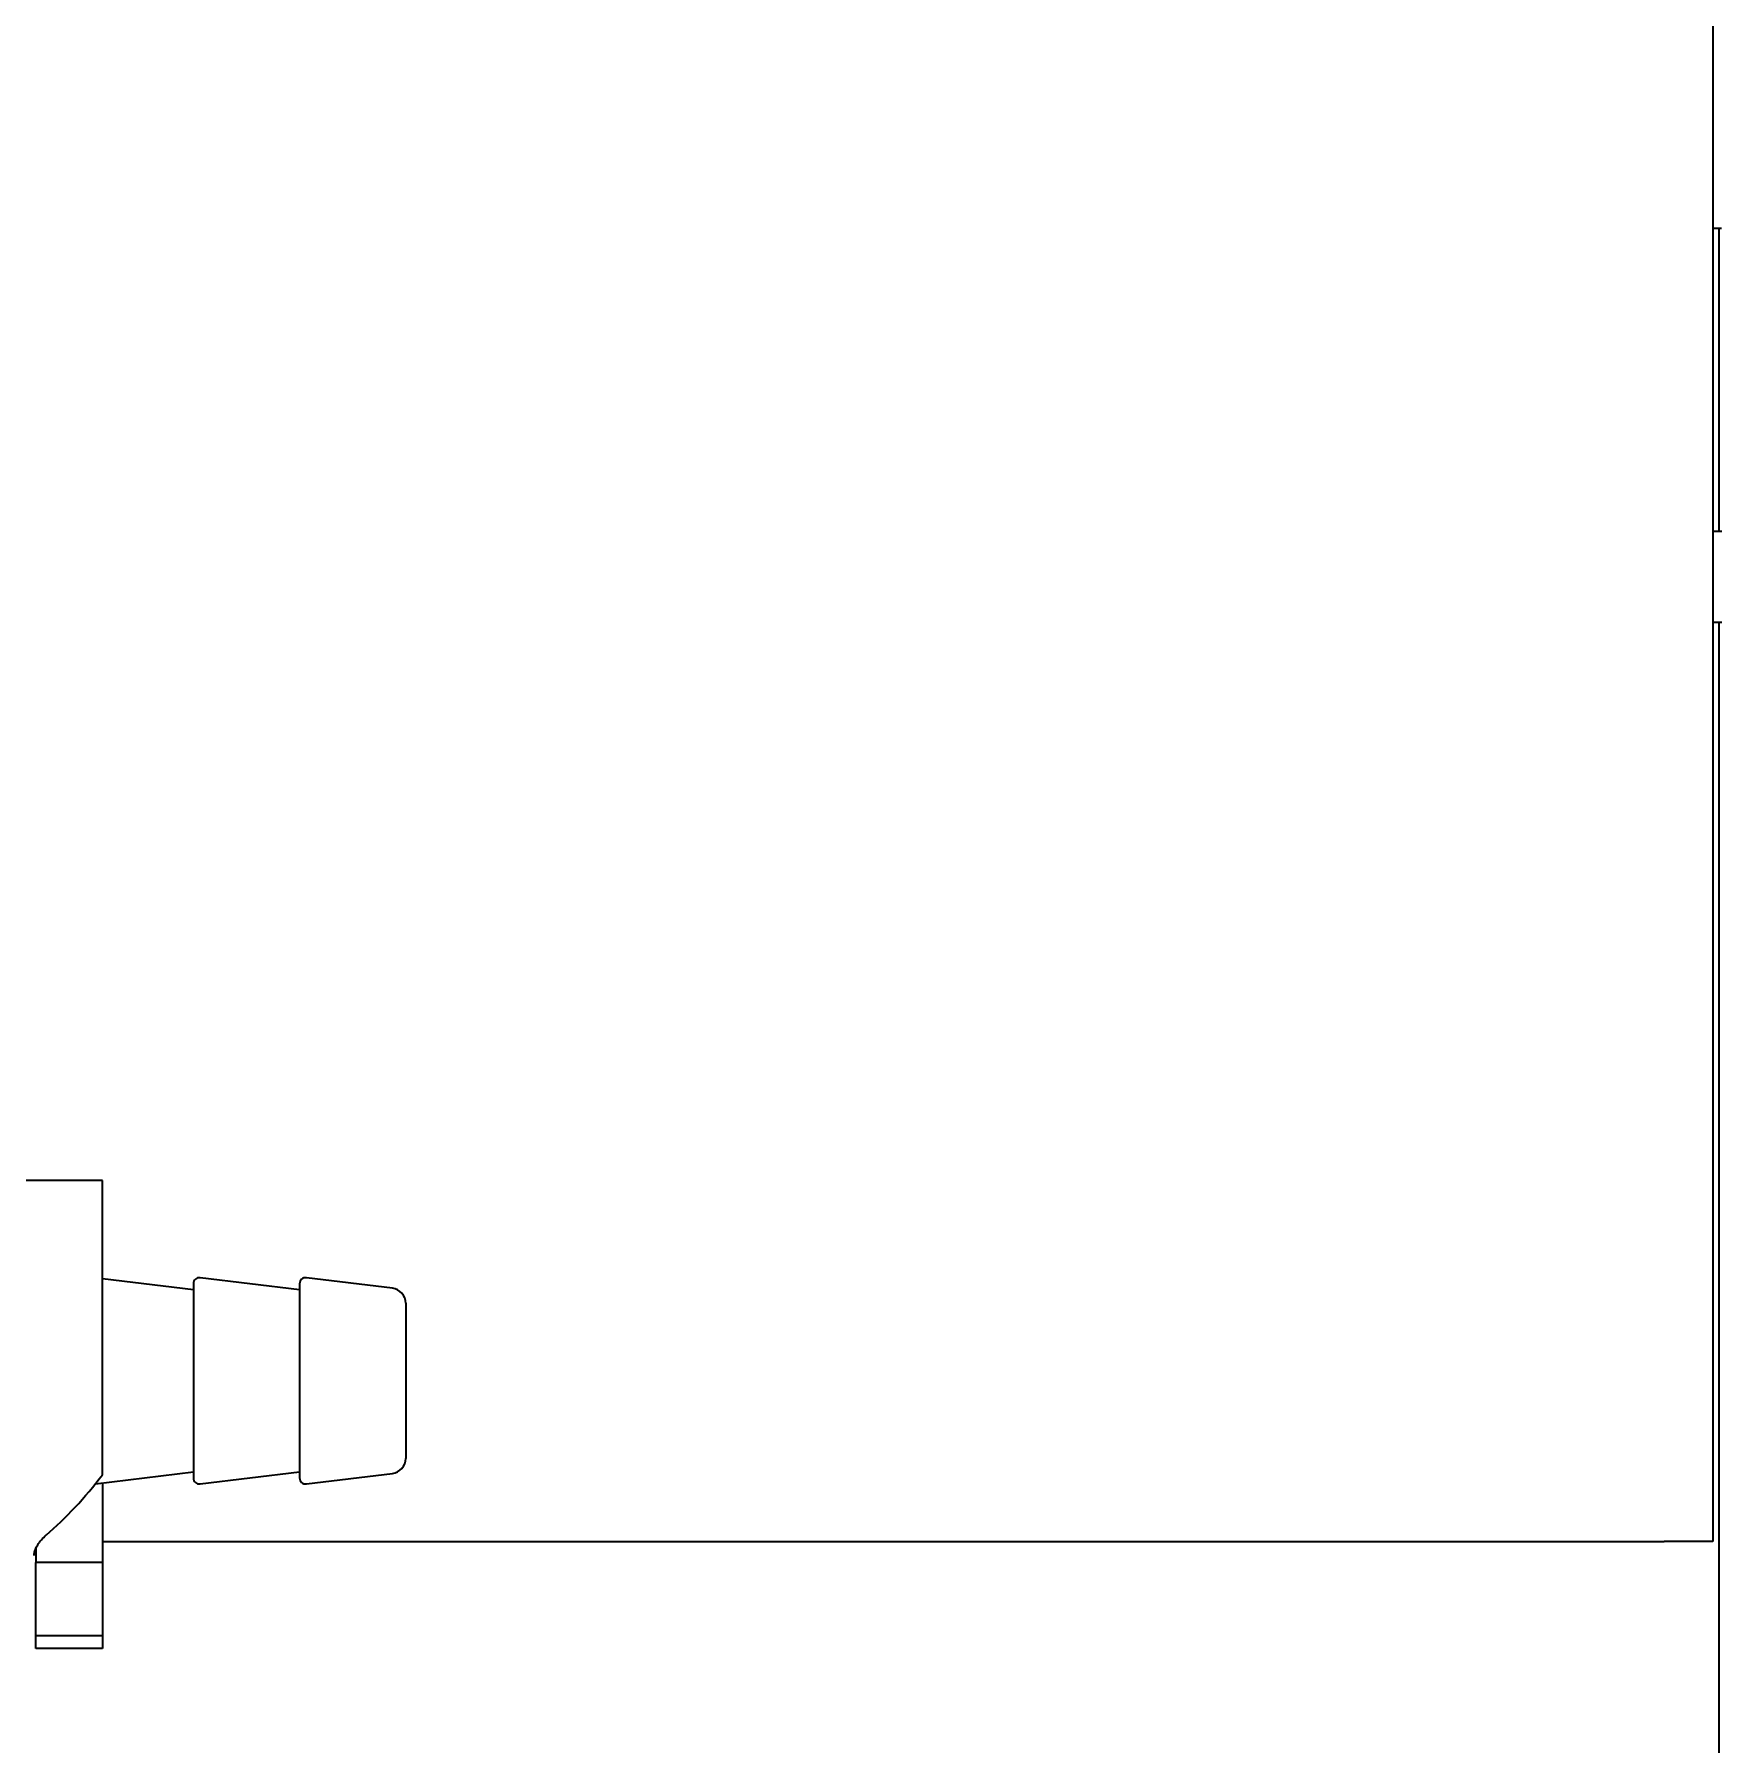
# Model space of a CAD drawing. Header units: inches. Extents: x 885 to 6823, y 710 to 5493.
# Drawn here: x 6709.2 to 6764.9, y 2264.9 to 2321.3 of the extents above; entities that cross this region are included whole.
import ezdxf

# ---------------------------------------------------------------- set-up
doc = ezdxf.new("R2010")
doc.units = ezdxf.units.IN
doc.layers.add('1', color=7, linetype='Continuous', true_color=0xffffff)

msp = doc.modelspace()

# ---------------------------------------------------------------- linework, layer by layer
at = {"layer": '1', "color": 7, "linetype": 'Continuous', "lineweight": 35}
for p, q in [((6764.558, 2353.056), (6764.558, 2271.556)), ((6764.55, 2314.856), (6764.85, 2314.856)), ((6764.758, 2314.877), (6764.758, 2304.856)), ((6764.858, 2304.856), (6764.558, 2304.856)), ((6764.858, 2301.856), (6764.558, 2301.856)), ((6764.758, 2301.86), (6764.758, 2224.305)), ((6711.458, 2283.456), (6703.458, 2283.456)), ((6711.458, 2273.761), (6711.458, 2283.456)), ((6717.958, 2279.856), (6714.682, 2280.254)), ((6721.019, 2279.909), (6718.182, 2280.254)), ((6714.458, 2279.856), (6711.458, 2280.221)), ((6714.458, 2280.056), (6714.458, 2276.856)), ((6717.958, 2280.056), (6717.958, 2276.856)), ((6721.458, 2279.413), (6721.458, 2274.298)), ((6714.458, 2276.856), (6714.458, 2273.656)), ((6717.958, 2276.856), (6717.958, 2273.656)), ((6711.227, 2273.462), (6714.458, 2273.856)), ((6711.458, 2273.491), (6711.458, 2270.87)), ((6714.682, 2273.457), (6717.958, 2273.856)), ((6718.182, 2273.457), (6721.019, 2273.802)), ((6709.258, 2271.36), (6709.258, 2270.87)), ((6711.457, 2271.556), (6762.958, 2271.556)), ((6764.558, 2271.556), (6762.958, 2271.556)), ((6709.258, 2270.431), (6709.258, 2270.87)), ((6711.458, 2270.87), (6709.258, 2270.87)), ((6711.458, 2270.87), (6711.458, 2270.431)), ((6709.258, 2268.451), (6709.258, 2270.431)), ((6711.458, 2270.431), (6711.458, 2268.451)), ((6709.258, 2268.027), (6709.258, 2268.451)), ((6711.458, 2268.451), (6709.258, 2268.451)), ((6711.458, 2268.451), (6711.458, 2268.027)), ((6711.458, 2268.027), (6709.258, 2268.027))]:
    msp.add_line(p, q, dxfattribs=at)
for centre, radius, start, end in [((6714.658, 2280.056), 0.2, 83.0635, 180), ((6718.158, 2280.056), 0.2, 83.0635, 180), ((6720.958, 2279.413), 0.5, 0, 83.0635), ((6720.958, 2274.298), 0.5, 276.9365, 0), ((6714.658, 2273.656), 0.2, 180, 276.9365), ((6718.158, 2273.656), 0.2, 180, 276.9365)]:
    msp.add_arc(centre, radius, start, end, dxfattribs=at)
msp.add_ellipse((6709.208, 2276.856), major_axis=(3.879, 6.325), ratio=0.486103, start_param=4.123118, end_param=4.514083, dxfattribs=at)
for points in [[(6709.208, 2271.094), (6709.208, 2271.131), (6709.217, 2271.207), (6709.255, 2271.327), (6709.297, 2271.408), (6709.323, 2271.449)], [(6709.323, 2271.449), (6709.356, 2271.503), (6709.437, 2271.613), (6709.547, 2271.72), (6709.608, 2271.773)]]:
    msp.add_open_spline(points, degree=3, dxfattribs=at)

doc.saveas('drawing.dxf')
